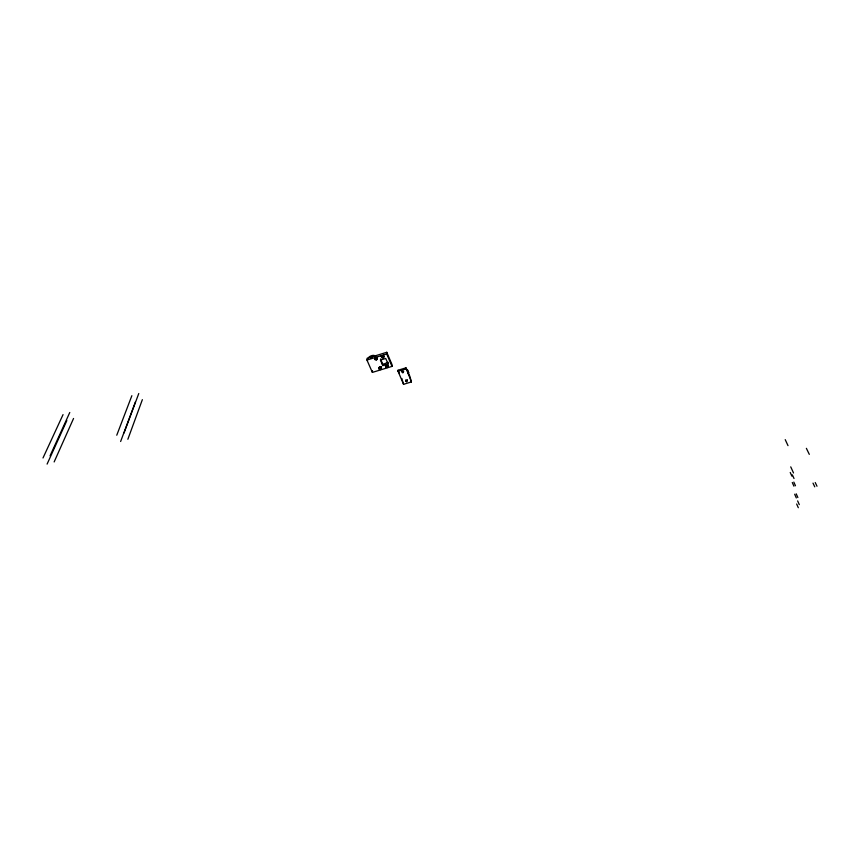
<?xml version="1.0" encoding="UTF-8"?>
<svg xmlns="http://www.w3.org/2000/svg" width="860" height="860" viewBox="0 0 860 860"><rect width="100%" height="100%" fill="white"/><g stroke="black" fill="none" stroke-linecap="round" stroke-linejoin="round"><path stroke-width="1.29" d="M411.413 381.937L409.833 376.239L405.941 367.833L398.062 370.241L398.04 371.251L403.566 384.312L411.413 381.937L405.941 367.833M405.469 369.37A3.655 1.763 -22.8 0 1 407.661 370.123L408.425 374.132M403.566 384.312L402.383 380.442M401.975 379.486L401.996 378.626M391.999 366.392L392.063 364.704L386.774 352.288L367.069 358.362L366.951 360.05L372.369 372.401L391.999 366.392L386.699 353.965L386.774 352.288M380.937 366.725L380.152 367.338M388.086 363.973L385.721 358.448L380.432 360.082L382.808 365.586L388.086 363.973L388.15 362.286L382.334 364.629L382.861 364.468L380.486 358.964M388.064 366.661L387.623 365.005L388.064 366.661L387.215 367.521L385.914 367.317L385.484 365.661L386.323 364.801C385.861 368.521 388.978 363.619 385.452 366.242M387.215 367.521L388.086 366.081M385.914 367.317L385.484 365.661M383.925 357.007L383.485 355.352L383.925 357.007L383.076 357.878L381.765 357.663L381.335 356.008L381.765 357.663M383.076 357.878L383.947 356.438M382.808 365.586L382.861 364.468M380.636 369.531L381.507 368.101L381.044 367.026L379.744 366.812L378.905 367.682L379.335 369.327L380.636 369.531L381.474 368.671L381.044 367.026M379.335 369.327L378.905 367.682M378.873 368.252L379.744 366.812M376.465 359.91L377.346 358.469L376.873 357.384L377.314 359.039L376.465 359.91L375.164 359.706L374.691 358.62L375.562 357.169C374.476 359.846 378.421 358.212 375.465 357.341M377.314 359.039L377.346 358.469M375.164 359.706L374.723 358.05M372.369 372.401L372.477 370.703M403.759 371.101L402.846 371.853L401.964 371.058M405.845 379.776L406.737 380.851L407.382 379.658M127.86 439.277L142.362 399.653M120.626 441.502L135.471 401.813M124.023 432.978L138.772 393.525M116.766 435.214L131.859 395.697M54.148 461.938L73.552 418.465M47.096 464.099L66.854 420.572M50.073 455.8L69.767 412.499M43 457.982L63.049 414.617M376.712 357.405L374.691 358.62M387.441 365.005L386.892 365.339M381.302 356.577L382.141 355.707L383.452 355.922M382.399 355.664C381.109 357.695 384.667 355.975 382.571 355.631M366.951 360.05L386.699 353.965M398.04 371.251L405.931 368.843M380.313 367.317C378.185 368.886 382.786 368.134 379.593 366.812M385.936 366.736L387.237 366.951M379.712 367.392L381.012 367.596M379.367 368.746L380.668 368.962M381.797 357.094L383.108 357.308M375.53 357.749L376.841 357.954M375.196 359.136L376.497 359.34M386.29 365.371L387.602 365.586M371.025 358.018L371.197 357.223L372.326 357.308M806.379 448.329L809.303 454.36M815.248 482.546L817 486.233M813.012 483.148L814.753 486.835M785.223 439.643L788.007 445.641M790.738 466.862L793.522 472.968M792.35 474.838L794.016 478.504M790.232 472.473L791.888 476.139M793.823 482.084L795.478 485.771M792.275 482.503L793.93 486.19M796.199 493.823L797.865 497.531M794.672 494.231L796.317 497.94M797.639 500.907L799.295 504.627M796.65 503.992L798.306 507.712M398.062 370.241L399.287 373.122M407.694 370.531L408.79 372.832A3.655 1.774 -22.8 0 0 408.048 372.176M374.949 356.535L374.938 356.137A3.698 1.709 -23.4 0 0 371.477 355.707A3.698 1.709 -23.4 0 0 368.08 358.426M405.759 380.98C407.199 383.839 408.145 378.679 405.759 380.98M401.986 371.864C403.06 374.885 404.651 369.8 401.986 371.864"/></g></svg>
